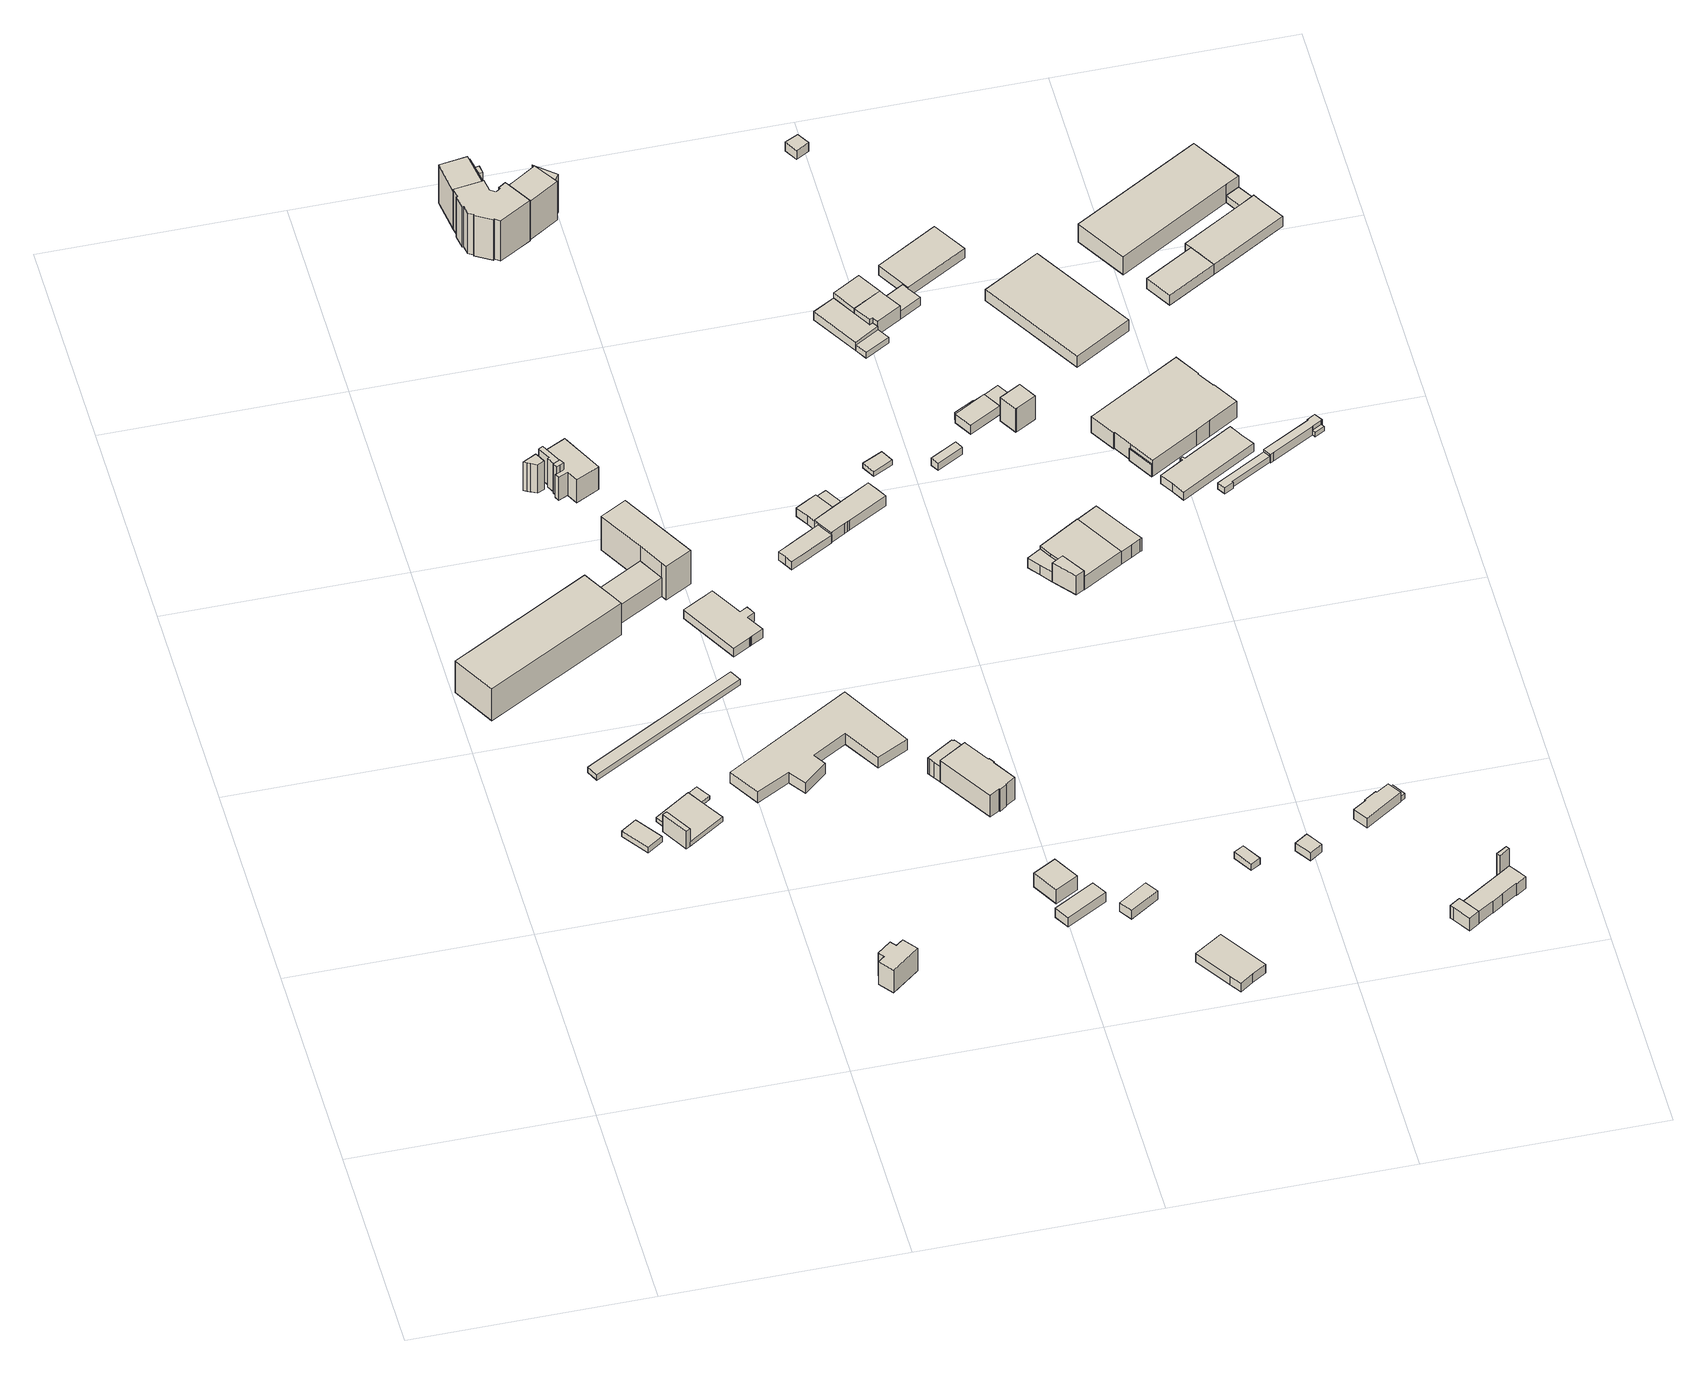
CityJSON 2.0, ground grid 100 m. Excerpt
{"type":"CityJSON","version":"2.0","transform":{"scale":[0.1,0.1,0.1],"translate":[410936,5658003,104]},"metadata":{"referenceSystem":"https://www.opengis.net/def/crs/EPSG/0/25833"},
"CityObjects":{
"building1":{"type":"Building","attributes":{"Gemeindeschluessel":14612000,"Dachneigung":77.78,"Dachorientierung":144.89,"MittlereTraufHoehe":113.1,"QualitaetDacherkennung":89,"ObjektHoehe":3.48,"BodenHoehe":110.48,"Geometrietyp2DReferenz":"3000","AbsoluteHoehe":113.96,"Dachflaeche":110.3,"measuredHeight":3.48,"function":"31001_9998","roofType":"3200","storeysAboveGround":1},"geometry":[{"type":"Solid","lod":"1","boundaries":[[[[0,1,2,3]],[[4,5,6,7]],[[3,5,4,0]],[[2,6,5,3]],[[1,7,6,2]],[[0,4,7,1]]]]}]},
"building2":{"type":"Building","attributes":{"Gemeindeschluessel":14612000,"Geometrietyp2DReferenz":"3000","function":"31001_9998","roofType":"9999"},"children":["building2-1","building2-2","building2-3"]},
"building2-1":{"type":"BuildingPart","attributes":{"Dachtyp_tdc":"tdcGableRoof","Dachneigung":10.57,"QualitaetDacherkennung":7,"Geometrietyp2DReferenz":"3000","measuredHeight":4.1,"roofType":"3100"},"parents":["building2"],"geometry":[{"type":"Solid","lod":"1","boundaries":[[[[8,9,10,11,12,13]],[[14,15,16,17,18,19]],[[13,15,14,8]],[[12,16,15,13]],[[11,17,16,12]],[[10,18,17,11]],[[9,19,18,10]],[[8,14,19,9]]]]}]},
"building2-2":{"type":"BuildingPart","attributes":{"Dachtyp_tdc":"tdcGableRoof","Dachneigung":54.98,"QualitaetDacherkennung":9,"Geometrietyp2DReferenz":"3000","measuredHeight":14.23,"roofType":"3100"},"parents":["building2"],"geometry":[{"type":"Solid","lod":"1","boundaries":[[[[20,21,22,23]],[[14,24,25,15]],[[23,24,14,20]],[[22,25,24,23]],[[21,15,25,22]],[[20,14,15,21]]]]}]},
"building2-3":{"type":"BuildingPart","attributes":{"Dachtyp_tdc":"tdcPolyFlatRoof","Dachneigung":0,"QualitaetDacherkennung":76,"Geometrietyp2DReferenz":"3000","measuredHeight":2.06,"roofType":"1000"},"parents":["building2"],"geometry":[{"type":"Solid","lod":"1","boundaries":[[[[26,27,28,29]],[[17,30,31,18]],[[29,30,17,26]],[[28,31,30,29]],[[27,18,31,28]],[[26,17,18,27]]]]}]},
"building3":{"type":"Building","attributes":{"Gemeindeschluessel":14612000,"Geometrietyp2DReferenz":"3000","function":"31001_9998","roofType":"9999"},"children":["building3-1","building3-2","building3-3"]},
"building3-1":{"type":"BuildingPart","attributes":{"Dachtyp_tdc":"tdcPolyFlatRoof","Dachneigung":0,"QualitaetDacherkennung":54,"Geometrietyp2DReferenz":"3000","measuredHeight":10.23,"roofType":"1000"},"parents":["building3"],"geometry":[{"type":"Solid","lod":"1","boundaries":[[[[32,33,34,35]],[[36,37,38,39]],[[35,37,36,32]],[[34,38,37,35]],[[33,39,38,34]],[[32,36,39,33]]]]}]},
"building3-2":{"type":"BuildingPart","attributes":{"Dachtyp_tdc":"tdcPolyFlatRoof","Dachneigung":0,"QualitaetDacherkennung":35,"Geometrietyp2DReferenz":"3000","measuredHeight":17.31,"roofType":"1000"},"parents":["building3"],"geometry":[{"type":"Solid","lod":"1","boundaries":[[[[40,41,42,43,44,45]],[[46,47,38,37,48,49]],[[45,47,46,40]],[[44,38,47,45]],[[43,37,38,44]],[[42,48,37,43]],[[41,49,48,42]],[[40,46,49,41]]]]}]},
"building3-3":{"type":"BuildingPart","attributes":{"Dachtyp_tdc":"tdcHipRoof","Dachneigung":37.06,"QualitaetDacherkennung":82,"Geometrietyp2DReferenz":"3000","measuredHeight":20.91,"roofType":"3200"},"parents":["building3"],"geometry":[{"type":"Solid","lod":"1","boundaries":[[[[50,51,52,53,54,55]],[[56,57,58,59,36,39]],[[55,56,39,50]],[[54,57,56,55]],[[53,58,57,54]],[[52,59,58,53]],[[51,36,59,52]],[[50,39,36,51]]]]}]},
"building4":{"type":"Building","attributes":{"Dachtyp_tdc":"tdcPolyFlatRoof","Gemeindeschluessel":14612000,"Dachneigung":0,"QualitaetDacherkennung":41,"Geometrietyp2DReferenz":"3000","measuredHeight":3,"function":"31001_9998","roofType":"1000"},"geometry":[{"type":"Solid","lod":"1","boundaries":[[[[60,61,62,63]],[[64,65,66,67]],[[63,65,64,60]],[[62,66,65,63]],[[61,67,66,62]],[[60,64,67,61]]]]}]},
"building5":{"type":"Building","attributes":{"Dachtyp_tdc":"tdcFreeFormRoof","Gemeindeschluessel":14612000,"Dachneigung":53.3,"QualitaetDacherkennung":15,"Geometrietyp2DReferenz":"3000","measuredHeight":14.68,"function":"31001_9998","roofType":"5000"},"geometry":[{"type":"Solid","lod":"1","boundaries":[[[[68,69,70,71,72,73,74,75]],[[76,77,78,79,80,81,82,83]],[[75,77,76,68]],[[74,78,77,75]],[[73,79,78,74]],[[72,80,79,73]],[[71,81,80,72]],[[70,82,81,71]],[[69,83,82,70]],[[68,76,83,69]]]]}]},
"building6":{"type":"Building","attributes":{"Gemeindeschluessel":14612000,"Dachneigung":42.24,"Dachorientierung":-117.17,"MittlereTraufHoehe":124.99,"QualitaetDacherkennung":20,"ObjektHoehe":16.75,"BodenHoehe":109.93,"Geometrietyp2DReferenz":"3000","AbsoluteHoehe":126.68,"Dachflaeche":35.49,"measuredHeight":16.75,"function":"31001_9998","roofType":"3100","storeysAboveGround":6},"geometry":[{"type":"Solid","lod":"1","boundaries":[[[[84,85,86,87,88,89,90]],[[91,92,93,94,95,96,97]],[[90,92,91,84]],[[89,93,92,90]],[[88,94,93,89]],[[87,95,94,88]],[[86,96,95,87]],[[85,97,96,86]],[[84,91,97,85]]]]}]},
"building7":{"type":"Building","attributes":{"Gemeindeschluessel":14612000,"Dachneigung":30.23,"Dachorientierung":-26.85,"MittlereTraufHoehe":125.05,"QualitaetDacherkennung":40,"ObjektHoehe":17.35,"BodenHoehe":109.67,"Geometrietyp2DReferenz":"3000","AbsoluteHoehe":127.02,"Dachflaeche":15.13,"measuredHeight":17.35,"function":"31001_9998","roofType":"3100","storeysAboveGround":6},"geometry":[{"type":"Solid","lod":"1","boundaries":[[[[98,99,100,101,102,103,104]],[[105,106,107,108,109,110,111]],[[104,106,105,98]],[[103,107,106,104]],[[102,108,107,103]],[[101,109,108,102]],[[100,110,109,101]],[[99,111,110,100]],[[98,105,111,99]]]]}]},
"building8":{"type":"Building","attributes":{"Gemeindeschluessel":14612000,"Dachneigung":61.58,"Dachorientierung":-26.89,"MittlereTraufHoehe":121.04,"QualitaetDacherkennung":91,"ObjektHoehe":15.05,"BodenHoehe":109.64,"Geometrietyp2DReferenz":"3000","AbsoluteHoehe":124.69,"Dachflaeche":259.8,"measuredHeight":15.05,"function":"31001_9998","roofType":"3200","storeysAboveGround":5},"children":["building8-1"],"geometry":[{"type":"Solid","lod":"1","boundaries":[[[[112,113,114,115,116,117,118,119,120,121]],[[122,123,124,125,126,127,128,129,130,131]],[[121,123,122,112]],[[120,124,123,121]],[[119,125,124,120]],[[118,126,125,119]],[[117,127,126,118]],[[116,128,127,117]],[[115,129,128,116]],[[114,130,129,115]],[[113,131,130,114]],[[112,122,131,113]]]]}]},
"building8-1":{"type":"BuildingPart","attributes":{"Dachneigung":90,"Dachorientierung":0,"MittlereTraufHoehe":125.25,"QualitaetDacherkennung":30,"BodenHoehe":109.64,"ObjektTeilHoehe":15.61,"Geometrietyp2DReferenz":"3000","AbsoluteHoehe":125.25,"Dachflaeche":23.91,"measuredHeight":15.61,"roofType":"1000","storeysAboveGround":5},"parents":["building8"],"geometry":[{"type":"Solid","lod":"1","boundaries":[[[[132,133,134,135,136,137]],[[138,128,127,139,140,141]],[[137,128,138,132]],[[136,127,128,137]],[[135,139,127,136]],[[134,140,139,135]],[[133,141,140,134]],[[132,138,141,133]]]]}]},
"building9":{"type":"Building","attributes":{"name":"ARCOTEL","Dachtyp_tdc":"tdcPolyFlatRoof","Gemeindeschluessel":14612000,"Dachneigung":0,"QualitaetDacherkennung":61,"Geometrietyp2DReferenz":"3000","measuredHeight":5.73,"function":"31001_2071","roofType":"1000"},"geometry":[{"type":"Solid","lod":"1","boundaries":[[[[142,143,144,145,146,147,148,149,150,151]],[[152,153,154,155,156,157,158,159,160,161]],[[151,153,152,142]],[[150,154,153,151]],[[149,155,154,150]],[[148,156,155,149]],[[147,157,156,148]],[[146,158,157,147]],[[145,159,158,146]],[[144,160,159,145]],[[143,161,160,144]],[[142,152,161,143]]]]}]},
"building10":{"type":"Building","attributes":{"Dachtyp_tdc":"tdcFreeFormRoof","Gemeindeschluessel":14612000,"Dachneigung":14.09,"QualitaetDacherkennung":92,"Geometrietyp2DReferenz":"3000","measuredHeight":5.95,"function":"31001_9998","roofType":"5000"},"geometry":[{"type":"Solid","lod":"1","boundaries":[[[[162,163,164,165,166,167,168,169,170,171,172,173,174,175]],[[176,177,178,179,180,181,182,183,184,185,186,187,188,189]],[[175,177,176,162]],[[174,178,177,175]],[[173,179,178,174]],[[172,180,179,173]],[[171,181,180,172]],[[170,182,181,171]],[[169,183,182,170]],[[168,184,183,169]],[[167,185,184,168]],[[166,186,185,167]],[[165,187,186,166]],[[164,188,187,165]],[[163,189,188,164]],[[162,176,189,163]]]]}]},
"building11":{"type":"Building","attributes":{"Gemeindeschluessel":14612000,"Geometrietyp2DReferenz":"3000","function":"31001_9998","roofType":"9999"},"children":["building11-1","building11-2","building11-3"]},
"building11-1":{"type":"BuildingPart","attributes":{"Dachtyp_tdc":"tdcPolyFlatRoof","Dachneigung":40.38,"QualitaetDacherkennung":54,"Geometrietyp2DReferenz":"3000","measuredHeight":19.71,"roofType":"2100"},"parents":["building11"],"geometry":[{"type":"Solid","lod":"1","boundaries":[[[[190,191,192,193,194,195,196]],[[197,198,199,200,201,202,203]],[[196,198,197,190]],[[195,199,198,196]],[[194,200,199,195]],[[193,201,200,194]],[[192,202,201,193]],[[191,203,202,192]],[[190,197,203,191]]]]}]},
"building11-2":{"type":"BuildingPart","attributes":{"Dachtyp_tdc":"tdcGableRoof","Dachneigung":29.57,"QualitaetDacherkennung":77,"Geometrietyp2DReferenz":"3000","measuredHeight":22.64,"roofType":"3100"},"parents":["building11"],"geometry":[{"type":"Solid","lod":"1","boundaries":[[[[204,205,206,207]],[[208,209,197,210]],[[207,209,208,204]],[[206,197,209,207]],[[205,210,197,206]],[[204,208,210,205]]]]}]},
"building11-3":{"type":"BuildingPart","attributes":{"Dachtyp_tdc":"tdcPolyFlatRoof","Dachneigung":23.52,"QualitaetDacherkennung":48,"Geometrietyp2DReferenz":"3000","measuredHeight":20.11,"roofType":"2100"},"parents":["building11"],"geometry":[{"type":"Solid","lod":"1","boundaries":[[[[211,212,213,214,215]],[[216,201,200,199,217]],[[215,201,216,211]],[[214,200,201,215]],[[213,199,200,214]],[[212,217,199,213]],[[211,216,217,212]]]]}]},
"building12":{"type":"Building","attributes":{"Dachtyp_tdc":"tdcFreeFormRoof","Gemeindeschluessel":14612000,"Dachneigung":41.76,"QualitaetDacherkennung":38,"Geometrietyp2DReferenz":"3000","measuredHeight":25.11,"function":"31001_9998","roofType":"5000"},"geometry":[{"type":"Solid","lod":"1","boundaries":[[[[218,219,220,221,222,223,224,225,226,227,228,229,230,231,232,233,234,235,236,237]],[[238,239,240,241,242,243,208,210,244,245,246,247,248,249,250,251,252,253,254,255]],[[237,239,238,218]],[[236,240,239,237]],[[235,241,240,236]],[[234,242,241,235]],[[233,243,242,234]],[[232,208,243,233]],[[231,210,208,232]],[[230,244,210,231]],[[229,245,244,230]],[[228,246,245,229]],[[227,247,246,228]],[[226,248,247,227]],[[225,249,248,226]],[[224,250,249,225]],[[223,251,250,224]],[[222,252,251,223]],[[221,253,252,222]],[[220,254,253,221]],[[219,255,254,220]],[[218,238,255,219]]]]}]},
"building13":{"type":"Building","attributes":{"Dachtyp_tdc":"tdcPolyFlatRoof","Gemeindeschluessel":14612000,"Dachneigung":0,"QualitaetDacherkennung":25,"Geometrietyp2DReferenz":"3000","measuredHeight":8.45,"function":"31001_9998","roofType":"1000"},"geometry":[{"type":"Solid","lod":"1","boundaries":[[[[256,257,258,259,260,261,262,263,264,265]],[[266,267,268,269,270,271,272,273,274,275]],[[265,267,266,256]],[[264,268,267,265]],[[263,269,268,264]],[[262,270,269,263]],[[261,271,270,262]],[[260,272,271,261]],[[259,273,272,260]],[[258,274,273,259]],[[257,275,274,258]],[[256,266,275,257]]]]}]},
"building14":{"type":"Building","attributes":{"Gemeindeschluessel":14612000,"Dachneigung":52.67,"Dachorientierung":150.38,"MittlereTraufHoehe":115.5,"QualitaetDacherkennung":87,"ObjektHoehe":9.53,"BodenHoehe":110.18,"Geometrietyp2DReferenz":"3000","AbsoluteHoehe":119.71,"Dachflaeche":174.33,"measuredHeight":9.53,"function":"31001_2000","roofType":"3100","storeysAboveGround":3},"geometry":[{"type":"Solid","lod":"1","boundaries":[[[[276,277,278,279]],[[280,281,282,283]],[[279,281,280,276]],[[278,282,281,279]],[[277,283,282,278]],[[276,280,283,277]]]]}]},
"building15":{"type":"Building","attributes":{"Dachtyp_tdc":"tdcHipRoof","Gemeindeschluessel":14612000,"Dachneigung":33.35,"QualitaetDacherkennung":66,"Geometrietyp2DReferenz":"3000","measuredHeight":14.29,"function":"31001_9998","roofType":"3200"},"geometry":[{"type":"Solid","lod":"1","boundaries":[[[[284,285,286,287,288,289,290,291,292,293,294,295,296]],[[297,298,299,300,301,302,303,304,305,273,272,271,306]],[[296,298,297,284]],[[295,299,298,296]],[[294,300,299,295]],[[293,301,300,294]],[[292,302,301,293]],[[291,303,302,292]],[[290,304,303,291]],[[289,305,304,290]],[[288,273,305,289]],[[287,272,273,288]],[[286,271,272,287]],[[285,306,271,286]],[[284,297,306,285]]]]}]},
"building16":{"type":"Building","attributes":{"Gemeindeschluessel":14612000,"Dachneigung":90,"Dachorientierung":0,"MittlereTraufHoehe":114.99,"QualitaetDacherkennung":93,"ObjektHoehe":5.09,"BodenHoehe":109.89,"Geometrietyp2DReferenz":"3000","AbsoluteHoehe":114.99,"Dachflaeche":142.41,"measuredHeight":5.09,"function":"31001_2000","roofType":"1000","storeysAboveGround":2},"geometry":[{"type":"Solid","lod":"1","boundaries":[[[[307,308,309,310]],[[311,312,313,314]],[[310,312,311,307]],[[309,313,312,310]],[[308,314,313,309]],[[307,311,314,308]]]]}]},
"building17":{"type":"Building","attributes":{"Dachtyp_tdc":"tdcGableRoof","Gemeindeschluessel":14612000,"Dachneigung":20.32,"QualitaetDacherkennung":83,"Geometrietyp2DReferenz":"3000","measuredHeight":5.17,"function":"31001_2000","roofType":"3100"},"geometry":[{"type":"Solid","lod":"1","boundaries":[[[[315,316,317,318,319,320,321]],[[322,323,324,325,326,327,328]],[[321,323,322,315]],[[320,324,323,321]],[[319,325,324,320]],[[318,326,325,319]],[[317,327,326,318]],[[316,328,327,317]],[[315,322,328,316]]]]}]},
"building18":{"type":"Building","attributes":{"Gemeindeschluessel":14612000,"Geometrietyp2DReferenz":"3000","function":"31001_9998","roofType":"9999"},"children":["building18-1","building18-2","building18-3"]},
"building18-1":{"type":"BuildingPart","attributes":{"Dachtyp_tdc":"tdcGableRoof","Dachneigung":42.99,"QualitaetDacherkennung":61,"Geometrietyp2DReferenz":"3000","measuredHeight":23.8,"roofType":"3100"},"parents":["building18"],"geometry":[{"type":"Solid","lod":"1","boundaries":[[[[329,330,331,332,333,334,335,336]],[[337,338,339,340,341,342,343,344]],[[336,338,337,329]],[[335,339,338,336]],[[334,340,339,335]],[[333,341,340,334]],[[332,342,341,333]],[[331,343,342,332]],[[330,344,343,331]],[[329,337,344,330]]]]}]},
"building18-2":{"type":"BuildingPart","attributes":{"Dachtyp_tdc":"tdcFreeFormRoof","Dachneigung":42.61,"QualitaetDacherkennung":47,"Geometrietyp2DReferenz":"3000","measuredHeight":23.79,"roofType":"5000"},"parents":["building18"],"geometry":[{"type":"Solid","lod":"1","boundaries":[[[[345,346,347]],[[348,349,339]],[[347,349,348,345]],[[346,339,349,347]],[[345,348,339,346]]]]}]},
"building18-3":{"type":"BuildingPart","attributes":{"Dachtyp_tdc":"tdcFreeFormRoof","Dachneigung":73.7,"QualitaetDacherkennung":25,"Geometrietyp2DReferenz":"3000","measuredHeight":19.87,"roofType":"5000"},"parents":["building18"],"geometry":[{"type":"Solid","lod":"1","boundaries":[[[[350,351,352,353,354,355,356,357,358]],[[359,360,361,362,363,348,364,337,344]],[[358,360,359,350]],[[357,361,360,358]],[[356,362,361,357]],[[355,363,362,356]],[[354,348,363,355]],[[353,364,348,354]],[[352,337,364,353]],[[351,344,337,352]],[[350,359,344,351]]]]}]},
"building19":{"type":"Building","attributes":{"Gemeindeschluessel":14612000,"Dachneigung":90,"Dachorientierung":0,"MittlereTraufHoehe":115,"QualitaetDacherkennung":94,"ObjektHoehe":4.7,"BodenHoehe":110.3,"Geometrietyp2DReferenz":"3000","AbsoluteHoehe":115,"Dachflaeche":92.22,"measuredHeight":4.7,"function":"31001_2000","roofType":"1000","storeysAboveGround":2},"geometry":[{"type":"Solid","lod":"1","boundaries":[[[[365,366,367,368]],[[369,370,371,372]],[[368,370,369,365]],[[367,371,370,368]],[[366,372,371,367]],[[365,369,372,366]]]]}]},
"building20":{"type":"Building","attributes":{"Dachtyp_tdc":"tdcPolyFlatRoof","Gemeindeschluessel":14612000,"Dachneigung":5.18,"QualitaetDacherkennung":73,"Geometrietyp2DReferenz":"3000","measuredHeight":3.32,"function":"31001_2000","roofType":"2100"},"geometry":[{"type":"Solid","lod":"1","boundaries":[[[[373,374,375,376]],[[377,378,379,380]],[[376,378,377,373]],[[375,379,378,376]],[[374,380,379,375]],[[373,377,380,374]]]]}]},
"building21":{"type":"Building","attributes":{"Gemeindeschluessel":14612000,"Geometrietyp2DReferenz":"3000","function":"31001_2000","roofType":"9999"},"children":["building21-1","building21-2"]},
"building21-1":{"type":"BuildingPart","attributes":{"Dachtyp_tdc":"tdcHipAndGableRoof","Dachneigung":19.77,"QualitaetDacherkennung":62,"Geometrietyp2DReferenz":"3000","measuredHeight":6.32,"roofType":"5000"},"parents":["building21"],"geometry":[{"type":"Solid","lod":"1","boundaries":[[[[381,382,383,384,385,386,387,388,389,390,391,392]],[[393,394,395,396,397,398,399,400,401,402,403,404]],[[392,394,393,381]],[[391,395,394,392]],[[390,396,395,391]],[[389,397,396,390]],[[388,398,397,389]],[[387,399,398,388]],[[386,400,399,387]],[[385,401,400,386]],[[384,402,401,385]],[[383,403,402,384]],[[382,404,403,383]],[[381,393,404,382]]]]}]},
"building21-2":{"type":"BuildingPart","attributes":{"Dachtyp_tdc":"tdcGableRoof","Dachneigung":16.36,"QualitaetDacherkennung":86,"Geometrietyp2DReferenz":"3000","measuredHeight":5.39,"roofType":"3100"},"parents":["building21"],"geometry":[{"type":"Solid","lod":"1","boundaries":[[[[405,406,407,408,409,410,411,412,406]],[[401,402,413,414,415,416,403,417,402]],[[402,406,412,413]],[[411,414,413,412]],[[410,415,414,411]],[[409,416,415,410]],[[408,403,416,409]],[[407,417,403,408]],[[406,402,417,407]]]]}]},
"building22":{"type":"Building","attributes":{"Gemeindeschluessel":14612000,"Dachneigung":90,"Dachorientierung":0,"MittlereTraufHoehe":114.91,"QualitaetDacherkennung":83,"ObjektHoehe":4.74,"BodenHoehe":110.17,"Geometrietyp2DReferenz":"3000","AbsoluteHoehe":114.91,"Dachflaeche":328.56,"measuredHeight":4.74,"function":"31001_2000","roofType":"1000","storeysAboveGround":2},"geometry":[{"type":"Solid","lod":"1","boundaries":[[[[418,419,420,421,422,423]],[[424,425,426,427,428,429]],[[423,425,424,418]],[[422,426,425,423]],[[421,427,426,422]],[[420,428,427,421]],[[419,429,428,420]],[[418,424,429,419]]]]}]},
"building23":{"type":"Building","attributes":{"Dachtyp_tdc":"tdcPolyFlatRoof","Gemeindeschluessel":14612000,"Dachneigung":6.27,"QualitaetDacherkennung":58,"Geometrietyp2DReferenz":"3000","measuredHeight":2.8,"function":"31001_2000","roofType":"2100"},"geometry":[{"type":"Solid","lod":"1","boundaries":[[[[430,431,432,433]],[[434,435,436,437]],[[433,435,434,430]],[[432,436,435,433]],[[431,437,436,432]],[[430,434,437,431]]]]}]},
"building24":{"type":"Building","attributes":{"Gemeindeschluessel":14612000,"Dachneigung":90,"Dachorientierung":0,"MittlereTraufHoehe":115.23,"QualitaetDacherkennung":96,"ObjektHoehe":3.38,"BodenHoehe":111.85,"Geometrietyp2DReferenz":"3000","AbsoluteHoehe":115.23,"Dachflaeche":44.72,"measuredHeight":3.38,"function":"31001_9998","roofType":"1000","storeysAboveGround":1},"geometry":[{"type":"Solid","lod":"1","boundaries":[[[[438,439,440,441]],[[442,443,444,445]],[[441,443,442,438]],[[440,444,443,441]],[[439,445,444,440]],[[438,442,445,439]]]]}]},
"building25":{"type":"Building","attributes":{"Dachtyp_tdc":"tdcPolyFlatRoof","Gemeindeschluessel":14612000,"Dachneigung":3.46,"QualitaetDacherkennung":80,"Geometrietyp2DReferenz":"3000","measuredHeight":3.97,"function":"31001_2000","roofType":"2100"},"geometry":[{"type":"Solid","lod":"1","boundaries":[[[[446,447,448,449,450]],[[451,452,453,454,455]],[[450,452,451,446]],[[449,453,452,450]],[[448,454,453,449]],[[447,455,454,448]],[[446,451,455,447]]]]}]},
"building26":{"type":"Building","attributes":{"Dachtyp_tdc":"tdcPolyFlatRoof","Gemeindeschluessel":14612000,"Dachneigung":0,"QualitaetDacherkennung":53,"Geometrietyp2DReferenz":"3000","measuredHeight":5.41,"function":"31001_2000","roofType":"1000"},"geometry":[{"type":"Solid","lod":"1","boundaries":[[[[456,457,458,459,460,461]],[[462,463,464,465,466,467]],[[461,463,462,456]],[[460,464,463,461]],[[459,465,464,460]],[[458,466,465,459]],[[457,467,466,458]],[[456,462,467,457]]]]}]},
"building27":{"type":"Building","attributes":{"Dachtyp_tdc":"tdcPolyFlatRoof","Gemeindeschluessel":14612000,"Dachneigung":0,"QualitaetDacherkennung":88,"Geometrietyp2DReferenz":"3000","measuredHeight":4.62,"function":"31001_2000","roofType":"1000"},"geometry":[{"type":"Solid","lod":"1","boundaries":[[[[468,469,470,471,472,473,474]],[[475,476,477,478,479,480,481]],[[474,476,475,468]],[[473,477,476,474]],[[472,478,477,473]],[[471,479,478,472]],[[470,480,479,471]],[[469,481,480,470]],[[468,475,481,469]]]]}]},
"building28":{"type":"Building","attributes":{"Dachtyp_tdc":"tdcPolyFlatRoof","Gemeindeschluessel":14612000,"Dachneigung":2.89,"QualitaetDacherkennung":79,"Geometrietyp2DReferenz":"3000","measuredHeight":3.21,"function":"31001_2000","roofType":"2100"},"geometry":[{"type":"Solid","lod":"1","boundaries":[[[[482,483,484,485]],[[478,486,487,479]],[[485,486,478,482]],[[484,487,486,485]],[[483,479,487,484]],[[482,478,479,483]]]]}]},
"building29":{"type":"Building","attributes":{"Dachtyp_tdc":"tdcHipAndGableRoof","Gemeindeschluessel":14612000,"Dachneigung":46.57,"QualitaetDacherkennung":2,"Geometrietyp2DReferenz":"3000","measuredHeight":11.96,"function":"31001_2000","roofType":"5000"},"geometry":[{"type":"Solid","lod":"1","boundaries":[[[[488,489,490,491]],[[492,493,494,495]],[[491,493,492,488]],[[490,494,493,491]],[[489,495,494,490]],[[488,492,495,489]]]]}]},
"building30":{"type":"Building","attributes":{"Dachtyp_tdc":"tdcPolyFlatRoof","Gemeindeschluessel":14612000,"Dachneigung":4.29,"QualitaetDacherkennung":81,"Geometrietyp2DReferenz":"3000","measuredHeight":7.77,"function":"31001_2000","roofType":"2100"},"geometry":[{"type":"Solid","lod":"1","boundaries":[[[[496,497,498,499]],[[500,501,502,503]],[[499,501,500,496]],[[498,502,501,499]],[[497,503,502,498]],[[496,500,503,497]]]]}]},
"building31":{"type":"Building","attributes":{"Gemeindeschluessel":14612000,"Dachneigung":84.62,"Dachorientierung":-123.53,"MittlereTraufHoehe":117.27,"QualitaetDacherkennung":99,"ObjektHoehe":4.33,"BodenHoehe":113.31,"Geometrietyp2DReferenz":"3000","AbsoluteHoehe":117.64,"Dachflaeche":51.64,"measuredHeight":4.33,"function":"31001_9998","roofType":"5000","storeysAboveGround":1},"geometry":[{"type":"Solid","lod":"1","boundaries":[[[[504,505,506,507]],[[508,509,510,511]],[[507,509,508,504]],[[506,510,509,507]],[[505,511,510,506]],[[504,508,511,505]]]]}]},
"building32":{"type":"Building","attributes":{"Dachtyp_tdc":"tdcPolyFlatRoof","Gemeindeschluessel":14612000,"Dachneigung":4.46,"QualitaetDacherkennung":72,"Geometrietyp2DReferenz":"3000","measuredHeight":7.79,"function":"31001_2000","roofType":"2100"},"geometry":[{"type":"Solid","lod":"1","boundaries":[[[[512,513,514,515,497,496,516]],[[517,518,500,503,519,520,521]],[[516,518,517,512]],[[496,500,518,516]],[[497,503,500,496]],[[515,519,503,497]],[[514,520,519,515]],[[513,521,520,514]],[[512,517,521,513]]]]}]},
"building33":{"type":"Building","attributes":{"Dachtyp_tdc":"tdcPolyFlatRoof","Gemeindeschluessel":14612000,"Dachneigung":0,"QualitaetDacherkennung":17,"Geometrietyp2DReferenz":"3000","measuredHeight":7.01,"function":"31001_2000","roofType":"1000"},"geometry":[{"type":"Solid","lod":"1","boundaries":[[[[522,523,524,525,526,527]],[[528,529,530,531,532,533]],[[527,529,528,522]],[[526,530,529,527]],[[525,531,530,526]],[[524,532,531,525]],[[523,533,532,524]],[[522,528,533,523]]]]}]},
"building34":{"type":"Building","attributes":{"Gemeindeschluessel":14612000,"Geometrietyp2DReferenz":"3000","function":"31001_2000","roofType":"9999"},"children":["building34-1","building34-2"]},
"building34-1":{"type":"BuildingPart","attributes":{"Dachtyp_tdc":"tdcGableRoof","Dachneigung":20.36,"QualitaetDacherkennung":85,"Geometrietyp2DReferenz":"3000","measuredHeight":5.67,"roofType":"3100"},"parents":["building34"],"geometry":[{"type":"Solid","lod":"1","boundaries":[[[[534,535,536,537,538,539]],[[540,541,542,543,544,545]],[[539,541,540,534]],[[538,542,541,539]],[[537,543,542,538]],[[536,544,543,537]],[[535,545,544,536]],[[534,540,545,535]]]]}]},
"building34-2":{"type":"BuildingPart","attributes":{"Dachtyp_tdc":"tdcPolyFlatRoof","Dachneigung":26.84,"QualitaetDacherkennung":37,"Geometrietyp2DReferenz":"3000","measuredHeight":4.17,"roofType":"2100"},"parents":["building34"],"geometry":[{"type":"Solid","lod":"1","boundaries":[[[[546,547,548,549]],[[550,543,542,551]],[[549,543,550,546]],[[548,542,543,549]],[[547,551,542,548]],[[546,550,551,547]]]]}]},
"building35":{"type":"Building","attributes":{"Dachtyp_tdc":"tdcPolyFlatRoof","Gemeindeschluessel":14612000,"Dachneigung":0,"QualitaetDacherkennung":83,"Geometrietyp2DReferenz":"3000","measuredHeight":4.53,"function":"31001_2000","roofType":"1000"},"geometry":[{"type":"Solid","lod":"1","boundaries":[[[[552,553,554,555,556]],[[557,558,559,560,561]],[[556,558,557,552]],[[555,559,558,556]],[[554,560,559,555]],[[553,561,560,554]],[[552,557,561,553]]]]}]},
"building36":{"type":"Building","attributes":{"Dachtyp_tdc":"tdcFreeFormRoof","Gemeindeschluessel":14612000,"Dachneigung":23.44,"QualitaetDacherkennung":74,"Geometrietyp2DReferenz":"3000","measuredHeight":8.08,"function":"31001_2000","roofType":"5000"},"geometry":[{"type":"Solid","lod":"1","boundaries":[[[[562,563,564,565,566,567,568,569]],[[570,571,572,573,574,532,531,575]],[[569,571,570,562]],[[568,572,571,569]],[[567,573,572,568]],[[566,574,573,567]],[[565,532,574,566]],[[564,531,532,565]],[[563,575,531,564]],[[562,570,575,563]]]]}]},
"building37":{"type":"Building","attributes":{"Dachtyp_tdc":"tdcPolyFlatRoof","Gemeindeschluessel":14612000,"Dachneigung":3.56,"QualitaetDacherkennung":61,"Geometrietyp2DReferenz":"3000","measuredHeight":4.05,"function":"31001_2000","roofType":"2100"},"geometry":[{"type":"Solid","lod":"1","boundaries":[[[[576,577,578,579,580,581]],[[545,544,582,583,584,585]],[[581,544,545,576]],[[580,582,544,581]],[[579,583,582,580]],[[578,584,583,579]],[[577,585,584,578]],[[576,545,585,577]]]]}]},
"building38":{"type":"Building","attributes":{"Dachtyp_tdc":"tdcPolyFlatRoof","Gemeindeschluessel":14612000,"Dachneigung":4.89,"QualitaetDacherkennung":79,"Geometrietyp2DReferenz":"3000","measuredHeight":5.01,"function":"31001_2000","roofType":"2100"},"geometry":[{"type":"Solid","lod":"1","boundaries":[[[[586,587,588,589]],[[590,591,592,593]],[[589,591,590,586]],[[588,592,591,589]],[[587,593,592,588]],[[586,590,593,587]]]]}]},
"building39":{"type":"Building","attributes":{"Dachtyp_tdc":"tdcCutTentRoof","Gemeindeschluessel":14612000,"Dachneigung":56.07,"QualitaetDacherkennung":46,"Geometrietyp2DReferenz":"3000","measuredHeight":14.74,"function":"31001_9998","roofType":"9999"},"geometry":[{"type":"Solid","lod":"1","boundaries":[[[[594,595,596,597,598,599,600]],[[601,602,603,604,605,606,607]],[[600,602,601,594]],[[599,603,602,600]],[[598,604,603,599]],[[597,605,604,598]],[[596,606,605,597]],[[595,607,606,596]],[[594,601,607,595]]]]}]},
"building40":{"type":"Building","attributes":{"Dachtyp_tdc":"tdcGableRoof","Gemeindeschluessel":14612000,"Dachneigung":13.72,"QualitaetDacherkennung":87,"Geometrietyp2DReferenz":"3000","measuredHeight":6.26,"function":"31001_2000","roofType":"3100"},"geometry":[{"type":"Solid","lod":"1","boundaries":[[[[608,609,610,611]],[[612,559,613,614]],[[611,559,612,608]],[[610,613,559,611]],[[609,614,613,610]],[[608,612,614,609]]]]}]},
"building41":{"type":"Building","attributes":{"Dachtyp_tdc":"tdcHipRoof","Gemeindeschluessel":14612000,"Dachneigung":20.93,"QualitaetDacherkennung":76,"Geometrietyp2DReferenz":"3000","measuredHeight":6.03,"function":"31001_9998","roofType":"3200"},"geometry":[{"type":"Solid","lod":"1","boundaries":[[[[615,616,617,618,619,620,621,622]],[[623,624,625,626,627,628,629,630]],[[622,624,623,615]],[[621,625,624,622]],[[620,626,625,621]],[[619,627,626,620]],[[618,628,627,619]],[[617,629,628,618]],[[616,630,629,617]],[[615,623,630,616]]]]}]},
"building42":{"type":"Building","attributes":{"Dachtyp_tdc":"tdcPolyFlatRoof","Gemeindeschluessel":14612000,"Dachneigung":4.43,"QualitaetDacherkennung":46,"Geometrietyp2DReferenz":"3000","measuredHeight":2.62,"function":"31001_9998","roofType":"2100"},"geometry":[{"type":"Solid","lod":"1","boundaries":[[[[631,632,633,634]],[[635,636,637,638]],[[634,636,635,631]],[[633,637,636,634]],[[632,638,637,633]],[[631,635,638,632]]]]}]},
"building43":{"type":"Building","attributes":{"Gemeindeschluessel":14612000,"Geometrietyp2DReferenz":"3000","function":"31001_9998","roofType":"9999"},"children":["building43-1","building43-2","building43-3"]},
"building43-1":{"type":"BuildingPart","attributes":{"Dachtyp_tdc":"tdcFreeFormRoof","Dachneigung":39.98,"QualitaetDacherkennung":8,"Geometrietyp2DReferenz":"3000","measuredHeight":8.15,"roofType":"5000"},"parents":["building43"],"geometry":[{"type":"Solid","lod":"1","boundaries":[[[[639,640,641,642,643,644,645,646,647,648,649,650,651,652,653]],[[654,655,656,657,658,659,660,661,662,663,664,665,666,667,668]],[[653,655,654,639]],[[652,656,655,653]],[[651,657,656,652]],[[650,658,657,651]],[[649,659,658,650]],[[648,660,659,649]],[[647,661,660,648]],[[646,662,661,647]],[[645,663,662,646]],[[644,664,663,645]],[[643,665,664,644]],[[642,666,665,643]],[[641,667,666,642]],[[640,668,667,641]],[[639,654,668,640]]]]}]},
"building43-2":{"type":"BuildingPart","attributes":{"Dachtyp_tdc":"tdcGableRoof","Dachneigung":38.49,"QualitaetDacherkennung":12,"Geometrietyp2DReferenz":"3000","measuredHeight":17.09,"roofType":"3100"},"parents":["building43"],"geometry":[{"type":"Solid","lod":"1","boundaries":[[[[669,670,671,672]],[[673,674,664,663]],[[672,674,673,669]],[[671,664,674,672]],[[670,663,664,671]],[[669,673,663,670]]]]}]},
"building43-3":{"type":"BuildingPart","attributes":{"Dachtyp_tdc":"tdcFreeFormRoof","Dachneigung":24.83,"QualitaetDacherkennung":41,"Geometrietyp2DReferenz":"3000","measuredHeight":7.49,"roofType":"5000"},"parents":["building43"],"geometry":[{"type":"Solid","lod":"1","boundaries":[[[[675,676,677,678,679,680]],[[681,682,683,684,662,660]],[[680,682,681,675]],[[679,683,682,680]],[[678,684,683,679]],[[677,662,684,678]],[[676,660,662,677]],[[675,681,660,676]]]]}]},
"building44":{"type":"Building","attributes":{"Dachtyp_tdc":"tdcPolyFlatRoof","Gemeindeschluessel":14612000,"Dachneigung":0,"QualitaetDacherkennung":19,"Geometrietyp2DReferenz":"3000","measuredHeight":5.88,"function":"31001_2000","roofType":"1000"},"geometry":[{"type":"Solid","lod":"1","boundaries":[[[[685,686,687,688]],[[689,690,691,692]],[[688,690,689,685]],[[687,691,690,688]],[[686,692,691,687]],[[685,689,692,686]]]]}]},
"building45":{"type":"Building","attributes":{"Gemeindeschluessel":14612000,"Geometrietyp2DReferenz":"3000","function":"31001_9998","roofType":"9999"},"children":["building45-1","building45-2"]},
"building45-1":{"type":"BuildingPart","attributes":{"Dachtyp_tdc":"tdcPolyFlatRoof","Dachneigung":0,"QualitaetDacherkennung":8,"Geometrietyp2DReferenz":"3000","measuredHeight":8.6,"roofType":"1000"},"parents":["building45"],"geometry":[{"type":"Solid","lod":"1","boundaries":[[[[693,694,695,696,697,698,699,700,701,702,703,704,705,706,707,708,709]],[[710,711,712,713,714,715,716,717,718,719,720,721,722,723,724,725,726]],[[709,711,710,693]],[[708,712,711,709]],[[707,713,712,708]],[[706,714,713,707]],[[705,715,714,706]],[[704,716,715,705]],[[703,717,716,704]],[[702,718,717,703]],[[701,719,718,702]],[[700,720,719,701]],[[699,721,720,700]],[[698,722,721,699]],[[697,723,722,698]],[[696,724,723,697]],[[695,725,724,696]],[[694,726,725,695]],[[693,710,726,694]]]]}]},
"building45-2":{"type":"BuildingPart","attributes":{"Dachtyp_tdc":"tdcPolyFlatRoof","Dachneigung":25.09,"QualitaetDacherkennung":1,"Geometrietyp2DReferenz":"3000","measuredHeight":9.48,"roofType":"2100"},"parents":["building45"],"geometry":[{"type":"Solid","lod":"1","boundaries":[[[[727,728,729,730]],[[731,732,710,726]],[[730,732,731,727]],[[729,710,732,730]],[[728,726,710,729]],[[727,731,726,728]]]]}]},
"building46":{"type":"Building","attributes":{"Dachtyp_tdc":"tdcGableRoof","Gemeindeschluessel":14612000,"Dachneigung":10.61,"QualitaetDacherkennung":86,"Geometrietyp2DReferenz":"3000","measuredHeight":4.99,"function":"31001_2000","roofType":"3100"},"geometry":[{"type":"Solid","lod":"1","boundaries":[[[[733,734,735,736,737,738,739,740,741,742]],[[743,744,745,746,747,748,749,750,751,752]],[[742,744,743,733]],[[741,745,744,742]],[[740,746,745,741]],[[739,747,746,740]],[[738,748,747,739]],[[737,749,748,738]],[[736,750,749,737]],[[735,751,750,736]],[[734,752,751,735]],[[733,743,752,734]]]]}]},
"building47":{"type":"Building","attributes":{"Dachtyp_tdc":"tdcPolyFlatRoof","Gemeindeschluessel":14612000,"Dachneigung":12.85,"QualitaetDacherkennung":57,"Geometrietyp2DReferenz":"3000","measuredHeight":3.63,"function":"31001_2000","roofType":"2100"},"geometry":[{"type":"Solid","lod":"1","boundaries":[[[[753,754,755,756,757,758]],[[759,760,761,762,763,764]],[[758,760,759,753]],[[757,761,760,758]],[[756,762,761,757]],[[755,763,762,756]],[[754,764,763,755]],[[753,759,764,754]]]]}]},
"building48":{"type":"Building","attributes":{"Gemeindeschluessel":14612000,"Geometrietyp2DReferenz":"3000","function":"31001_2000","roofType":"9999"},"children":["building48-1","building48-2"]},
"building48-1":{"type":"BuildingPart","attributes":{"Dachtyp_tdc":"tdcFreeFormRoof","Dachneigung":70.45,"QualitaetDacherkennung":18,"Geometrietyp2DReferenz":"3000","measuredHeight":3.6,"roofType":"5000"},"parents":["building48"],"geometry":[{"type":"Solid","lod":"1","boundaries":[[[[765,766,767,768,769]],[[770,771,772,773,774]],[[769,771,770,765]],[[768,772,771,769]],[[767,773,772,768]],[[766,774,773,767]],[[765,770,774,766]]]]}]},
"building48-2":{"type":"BuildingPart","attributes":{"Dachtyp_tdc":"tdcGableRoof","Dachneigung":10.83,"QualitaetDacherkennung":5,"Geometrietyp2DReferenz":"3000","measuredHeight":7.06,"roofType":"3100"},"parents":["building48"],"geometry":[{"type":"Solid","lod":"1","boundaries":[[[[775,776,777,778,779,780,781,782,783,784,785,786]],[[787,788,773,772,771,789,790,763,762,791,792,793]],[[786,788,787,775]],[[785,773,788,786]],[[784,772,773,785]],[[783,771,772,784]],[[782,789,771,783]],[[781,790,789,782]],[[780,763,790,781]],[[779,762,763,780]],[[778,791,762,779]],[[777,792,791,778]],[[776,793,792,777]],[[775,787,793,776]]]]}]},
"building49":{"type":"Building","attributes":{"Gemeindeschluessel":14612000,"Geometrietyp2DReferenz":"3000","function":"31001_2000","roofType":"9999"},"children":["building49-1","building49-2","building49-3","building49-4"]},
"building49-1":{"type":"BuildingPart","attributes":{"Dachtyp_tdc":"tdcPolyFlatRoof","Dachneigung":2.92,"QualitaetDacherkennung":76,"Geometrietyp2DReferenz":"3000","measuredHeight":3.96,"roofType":"2100"},"parents":["building49"],"geometry":[{"type":"Solid","lod":"1","boundaries":[[[[794,795,796,797]],[[798,799,800,801]],[[797,799,798,794]],[[796,800,799,797]],[[795,801,800,796]],[[794,798,801,795]]]]}]},
"building49-2":{"type":"BuildingPart","attributes":{"Dachtyp_tdc":"tdcPolyFlatRoof","Dachneigung":0,"QualitaetDacherkennung":52,"Geometrietyp2DReferenz":"3000","measuredHeight":5.4,"roofType":"1000"},"parents":["building49"],"geometry":[{"type":"Solid","lod":"1","boundaries":[[[[802,803,804,805,806,807,808]],[[800,799,809,810,811,812,813]],[[808,799,800,802]],[[807,809,799,808]],[[806,810,809,807]],[[805,811,810,806]],[[804,812,811,805]],[[803,813,812,804]],[[802,800,813,803]]]]}]},
"building49-3":{"type":"BuildingPart","attributes":{"Dachtyp_tdc":"tdcPolyFlatRoof","Dachneigung":0,"QualitaetDacherkennung":27,"Geometrietyp2DReferenz":"3000","measuredHeight":9.83,"roofType":"1000"},"parents":["building49"],"geometry":[{"type":"Solid","lod":"1","boundaries":[[[[814,815,816,817,818]],[[819,798,801,820,821]],[[818,798,819,814]],[[817,801,798,818]],[[816,820,801,817]],[[815,821,820,816]],[[814,819,821,815]]]]}]},
"building49-4":{"type":"BuildingPart","attributes":{"Dachtyp_tdc":"tdcPolyFlatRoof","Dachneigung":0,"QualitaetDacherkennung":65,"Geometrietyp2DReferenz":"3000","measuredHeight":5.4,"roofType":"1000"},"parents":["building49"],"geometry":[{"type":"Solid","lod":"1","boundaries":[[[[805,804,822,823]],[[811,824,825,812]],[[823,824,811,805]],[[822,825,824,823]],[[804,812,825,822]],[[805,811,812,804]]]]}]}
},
"vertices":[
[513,1266,95],[578,1311,95],[500,1422,95],[435,1377,95],[513,1266,65],[435,1377,65],[500,1422,65],[578,1311,65],
[681,1282,70],[834,1382,70],[773,1481,70],[736,1541,70],[587,1441,70],[616,1392,70],[681,1282,46],[616,1392,46],[587,1441,46],[736,1541,46],[773,1481,46],[834,1382,46],
[681,1282,141],[616,1392,141],[598,1383,141],[663,1271,141],[663,1271,46],[598,1383,46],
[736,1541,66],[773,1481,66],[813,1509,66],[776,1567,66],[776,1567,46],[813,1509,46],
[892,2606,153],[833,2713,153],[611,2588,153],[671,2482,153],[892,2606,51],[671,2482,51],[611,2588,51],[833,2713,51],
[2,2292,224],[102,2112,224],[693,2442,224],[671,2482,224],[611,2588,224],[592,2622,224],[2,2292,51],[592,2622,51],[693,2442,51],[102,2112,51],
[833,2713,235],[892,2606,235],[905,2583,235],[1015,2644,235],[835,2965,235],[726,2904,235],[726,2904,51],[835,2965,51],[1015,2644,51],[905,2583,51],
[1068,2060,95],[1042,2109,95],[390,1741,95],[414,1693,95],[1068,2060,65],[414,1693,65],[390,1741,65],[1042,2109,65],
[1249,323,179],[1367,416,179],[1322,474,179],[1291,450,179],[1272,474,179],[1214,428,179],[1233,404,179],[1204,381,179],[1249,323,57],[1204,381,57],[1233,404,57],[1214,428,57],[1272,474,57],[1291,450,57],[1322,474,57],[1367,416,57],
[535,3264,213],[561,3250,213],[589,3264,213],[578,3286,213],[567,3308,213],[509,3278,213],[524,3269,213],[535,3264,59],[524,3269,59],[509,3278,59],[567,3308,59],[578,3286,59],[589,3264,59],[561,3250,59],
[618,3239,215],[628,3220,215],[643,3227,215],[659,3235,215],[649,3255,215],[633,3247,215],[623,3242,215],[618,3239,57],[623,3242,57],[633,3247,57],[649,3255,57],[659,3235,57],[643,3227,57],[628,3220,57],
[669,3215,180],[693,3167,180],[792,3217,180],[702,3394,180],[603,3344,180],[649,3255,180],[659,3235,180],[628,3220,180],[620,3215,180],[630,3196,180],[669,3215,56],[630,3196,56],[620,3215,56],[628,3220,56],[659,3235,56],[649,3255,56],[603,3344,56],[702,3394,56],[792,3217,56],[693,3167,56],
[585,3334,212],[613,3280,212],[605,3276,212],[623,3242,212],[649,3255,212],[603,3344,212],[585,3334,56],[623,3242,56],[605,3276,56],[613,3280,56],
[1284,1573,66],[1252,1625,66],[1397,1710,66],[1490,1555,66],[1620,1624,66],[1448,1928,66],[919,1613,66],[997,1484,66],[1138,1559,66],[1187,1489,66],[1284,1573,8],[1187,1489,8],[1138,1559,8],[997,1484,8],[919,1613,8],[1448,1928,8],[1620,1624,8],[1490,1555,8],[1397,1710,8],[1252,1625,8],
[1149,2395,114],[1073,2530,114],[1024,2502,114],[1019,2500,114],[1014,2497,114],[942,2457,114],[1080,2210,114],[1152,2250,114],[1157,2253,114],[1162,2256,114],[1212,2284,114],[1169,2359,114],[1201,2377,114],[1181,2413,114],[1149,2395,67],[1181,2413,67],[1201,2377,67],[1169,2359,67],[1212,2284,67],[1162,2256,67],[1157,2253,67],[1152,2250,67],[1080,2210,67],[942,2457,67],[1014,2497,67],[1019,2500,67],[1024,2502,67],[1073,2530,67],
[676,4861,262],[696,4731,262],[706,4732,262],[700,4770,262],[694,4807,262],[695,4807,262],[686,4862,262],[676,4861,70],[686,4862,70],[695,4807,70],[694,4807,70],[700,4770,70],[706,4732,70],[696,4731,70],
[579,4692,277],[699,4709,277],[676,4861,277],[558,4844,277],[579,4692,70],[558,4844,70],[699,4709,70],
[715,4772,268],[709,4809,268],[695,4807,268],[694,4807,268],[700,4770,268],[715,4772,70],[709,4809,70],
[623,4541,289],[621,4536,289],[691,4494,289],[694,4499,289],[716,4484,289],[850,4563,289],[789,4666,289],[781,4679,289],[750,4659,289],[755,4653,289],[735,4640,289],[712,4656,289],[704,4710,289],[699,4709,289],[579,4692,289],[586,4650,289],[580,4649,289],[589,4591,289],[595,4592,289],[601,4553,289],[623,4541,70],[601,4553,70],[595,4592,70],[589,4591,70],[580,4649,70],[586,4650,70],[704,4710,70],[712,4656,70],[735,4640,70],[755,4653,70],[750,4659,70],[781,4679,70],[789,4666,70],[850,4563,70],[716,4484,70],[694,4499,70],[691,4494,70],[621,4536,70],
[1654,1431,147],[1659,1423,147],[1673,1401,147],[1690,1375,147],[1803,1445,147],[1806,1440,147],[1812,1443,147],[1776,1500,147],[1771,1497,147],[1767,1503,147],[1654,1431,62],[1767,1503,62],[1771,1497,62],[1776,1500,62],[1812,1443,62],[1806,1440,62],[1803,1445,62],[1690,1375,62],[1673,1401,62],[1659,1423,62],
[1967,635,136],[2063,689,136],[2001,798,136],[1905,744,136],[1967,635,62],[1905,744,62],[2001,798,62],[2063,689,62],
[1874,1339,181],[1871,1336,181],[1806,1440,181],[1803,1445,181],[1690,1375,181],[1832,1147,181],[1872,1172,181],[1875,1168,181],[1904,1187,181],[1902,1190,181],[1945,1217,181],[1885,1314,181],[1888,1316,181],[1874,1339,62],[1888,1316,62],[1885,1314,62],[1945,1217,62],[1902,1190,62],[1904,1187,62],[1875,1168,62],[1872,1172,62],[1832,1147,62],[1871,1336,62],
[1982,505,110],[2154,602,110],[2118,665,110],[1947,568,110],[1982,505,59],[1947,568,59],[2118,665,59],[2154,602,59],
[1388,2644,112],[1406,2611,112],[1588,2716,112],[1569,2748,112],[1551,2780,112],[1476,2736,112],[1369,2675,112],[1388,2644,67],[1369,2675,67],[1476,2736,67],[1551,2780,67],[1569,2748,67],[1588,2716,67],[1406,2611,67],
[912,4745,284],[816,4683,284],[789,4666,284],[818,4617,284],[850,4563,284],[977,4642,284],[971,4652,284],[943,4696,284],[912,4745,75],[943,4696,75],[971,4652,75],[977,4642,75],[850,4563,75],[818,4617,75],[789,4666,75],[816,4683,75],
[905,4756,280],[971,4652,280],[991,4682,280],[905,4756,75],[991,4682,75],
[809,4695,233],[816,4683,233],[912,4745,233],[909,4750,233],[905,4756,233],[892,4768,233],[879,4750,233],[873,4738,233],[874,4736,233],[809,4695,75],[874,4736,75],[873,4738,75],[879,4750,75],[892,4768,75],[909,4750,75],
[2314,618,110],[2192,537,110],[2227,485,110],[2349,565,110],[2314,618,63],[2349,565,63],[2227,485,63],[2192,537,63],
[1580,2936,104],[1630,2850,104],[1674,2876,104],[1625,2960,104],[1580,2936,74],[1625,2960,74],[1674,2876,74],[1630,2850,74],
[1788,2943,123],[1674,2876,123],[1630,2850,123],[1541,2798,123],[1551,2780,123],[1588,2716,123],[1590,2717,123],[1649,2751,123],[1663,2759,123],[1672,2764,123],[1837,2858,123],[1811,2903,123],[1788,2943,69],[1811,2903,69],[1837,2858,69],[1672,2764,69],[1663,2759,69],[1649,2751,69],[1590,2717,69],[1588,2716,69],[1551,2780,69],[1541,2798,69],[1630,2850,69],[1674,2876,69],
[1551,2780,115],[1541,2798,115],[1586,2825,115],[1630,2850,115],[1580,2936,115],[1536,2911,115],[1491,2885,115],[1522,2832,115],[1522,2832,69],[1491,2885,69],[1536,2911,69],[1580,2936,69],[1586,2825,69],
[2529,282,109],[2411,205,109],[2511,53,109],[2542,7,109],[2598,46,109],[2657,84,109],[2529,282,62],[2657,84,62],[2598,46,62],[2542,7,62],[2511,53,62],[2411,205,62],
[1884,3116,99],[1799,3073,99],[1828,3017,99],[1912,3062,99],[1884,3116,74],[1912,3062,74],[1828,3017,74],[1799,3073,74],
[2682,695,112],[2730,616,112],[2771,640,112],[2724,720,112],[2682,695,79],[2724,720,79],[2771,640,79],[2730,616,79],
[2076,2990,113],[2186,3052,113],[2183,3057,113],[2168,3087,113],[2056,3024,113],[2076,2990,74],[2056,3024,74],[2168,3087,74],[2183,3057,74],[2186,3052,74],
[2321,2353,130],[2357,2304,130],[2405,2333,130],[2372,2385,130],[2342,2435,130],[2285,2400,130],[2321,2353,76],[2285,2400,76],[2342,2435,76],[2372,2385,76],[2405,2333,76],[2357,2304,76],
[1951,3836,126],[1893,3935,126],[1803,3882,126],[1919,3685,126],[2022,3746,126],[2007,3770,126],[1994,3763,126],[1951,3836,80],[1994,3763,80],[2007,3770,80],[2022,3746,80],[1919,3685,80],[1803,3882,80],[1893,3935,80],
[2022,3746,111],[1919,3685,111],[1949,3635,111],[2052,3695,111],[2052,3695,80],[1949,3635,80],
[2431,2214,179],[2466,2234,179],[2405,2333,179],[2357,2304,179],[2431,2214,77],[2357,2304,77],[2405,2333,77],[2466,2234,77],
[1951,3836,154],[2067,3905,154],[2009,4004,154],[1893,3935,154],[1951,3836,81],[1893,3935,81],[2009,4004,81],[2067,3905,81],
[2916,665,135],[2960,599,135],[3013,635,135],[2970,701,135],[2916,665,93],[2970,701,93],[3013,635,93],[2960,599,93],
[2007,3770,154],[2022,3746,154],[2125,3806,154],[2076,3889,154],[1994,3763,154],[2007,3770,81],[1994,3763,81],[2076,3889,81],[2125,3806,81],[2022,3746,81],
[2405,2333,146],[2466,2234,146],[2637,2334,146],[2515,2542,146],[2342,2435,146],[2372,2385,146],[2405,2333,75],[2372,2385,75],[2342,2435,75],[2515,2542,75],[2637,2334,75],[2466,2234,75],
[2242,3146,126],[2374,3222,126],[2331,3297,126],[2291,3274,126],[2207,3225,126],[2199,3220,126],[2242,3146,78],[2199,3220,78],[2207,3225,78],[2291,3274,78],[2331,3297,78],[2374,3222,78],
[2285,3285,116],[2201,3237,116],[2207,3225,116],[2291,3274,116],[2285,3285,78],[2201,3237,78],
[2076,3889,125],[2125,3806,125],[2217,3861,125],[2184,3917,125],[2168,3944,125],[2076,3889,80],[2168,3944,80],[2184,3917,80],[2217,3861,80],[2125,3806,80],
[2687,2456,144],[2602,2595,144],[2515,2542,144],[2637,2334,144],[2685,2361,144],[2723,2383,144],[2730,2386,144],[2723,2398,144],[2687,2456,75],[2723,2398,75],[2730,2386,75],[2723,2383,75],[2685,2361,75],[2602,2595,75],
[2374,3222,116],[2386,3202,116],[2454,3241,116],[2396,3341,116],[2328,3301,116],[2331,3297,116],[2328,3301,78],[2396,3341,78],[2454,3241,78],[2386,3202,78],
[1941,4729,134],[1996,4762,134],[1966,4813,134],[1910,4785,134],[1941,4729,86],[1910,4785,86],[1966,4813,86],[1996,4762,86],
[2458,3244,202],[2454,3241,202],[2386,3202,202],[2369,3193,202],[2413,3118,202],[2417,3120,202],[2501,3169,202],[2458,3244,75],[2501,3169,75],[2417,3120,75],[2413,3118,75],[2369,3193,75],[2386,3202,75],[2454,3241,75],
[2442,4069,133],[2358,4211,133],[2101,4058,133],[2184,3917,133],[2442,4069,80],[2101,4058,80],[2358,4211,80],
[3276,843,153],[3225,810,153],[3228,806,153],[3172,770,153],[3210,712,153],[3369,816,153],[3333,873,153],[3279,839,153],[3276,843,100],[3279,839,100],[3333,873,100],[3369,816,100],[3210,712,100],[3172,770,100],[3228,806,100],[3225,810,100],
[3333,873,129],[3369,816,129],[3388,829,129],[3353,886,129],[3333,873,104],[3353,886,104],[3388,829,104],[3369,816,104],
[3683,241,149],[3684,238,149],[3728,267,149],[3703,304,149],[3680,338,149],[3680,339,149],[3637,310,149],[3461,194,149],[3483,159,149],[3507,123,149],[3506,125,149],[3574,169,149],[3575,167,149],[3617,195,149],[3616,197,149],[3683,241,86],[3616,197,86],[3617,195,86],[3575,167,86],[3574,169,86],[3506,125,86],[3507,123,86],[3483,159,86],[3461,194,86],[3637,310,86],[3680,339,86],[3680,338,86],[3703,304,86],[3728,267,86],[3684,238,86],
[3627,324,243],[3637,310,243],[3680,339,243],[3671,352,243],[3627,324,86],[3671,352,86],
[3465,95,155],[3507,123,155],[3461,194,155],[3451,208,155],[3409,180,155],[3418,166,155],[3465,95,86],[3418,166,86],[3409,180,86],[3451,208,86],
[2722,3397,139],[2961,3540,139],[2704,3971,139],[2465,3829,139],[2722,3397,80],[2465,3829,80],[2704,3971,80],[2961,3540,80],
[2803,2870,162],[2866,2764,162],[3069,2884,162],[3129,2920,162],[3254,2995,162],[3190,3103,162],[3187,3102,162],[3143,3175,162],[3146,3177,162],[3085,3279,162],[3084,3282,162],[3082,3280,162],[2695,3050,162],[2692,3049,162],[2694,3046,162],[2756,2942,162],[2759,2944,162],[2803,2870,76],[2759,2944,76],[2756,2942,76],[2694,3046,76],[2692,3049,76],[2695,3050,76],[3082,3280,76],[3084,3282,76],[3085,3279,76],[3146,3177,76],[3143,3175,76],[3187,3102,76],[3190,3103,76],[3254,2995,76],[3129,2920,76],[3069,2884,76],[2866,2764,76],
[2862,2761,141],[2866,2764,141],[2803,2870,141],[2799,2868,141],[2862,2761,76],[2799,2868,76],
[2918,2667,119],[2951,2610,119],[3273,2802,119],[3238,2859,119],[3207,2912,119],[2998,2787,119],[2992,2797,119],[2980,2790,119],[2986,2780,119],[2886,2720,119],[2918,2667,76],[2886,2720,76],[2986,2780,76],[2980,2790,76],[2992,2797,76],[2998,2787,76],[3207,2912,76],[3238,2859,76],[3273,2802,76],[2951,2610,76],
[3150,2625,111],[3147,2630,111],[3319,2728,111],[3301,2757,111],[3091,2637,111],[3111,2603,111],[3150,2625,79],[3111,2603,79],[3091,2637,79],[3301,2757,79],[3319,2728,79],[3147,2630,79],
[3520,2818,103],[3561,2842,103],[3552,2856,103],[3511,2833,103],[3512,2832,103],[3520,2818,79],[3512,2832,79],[3511,2833,79],[3552,2856,79],[3561,2842,79],
[3535,2893,125],[3502,2873,125],[3504,2869,125],[3315,2764,125],[3301,2757,125],[3319,2728,125],[3321,2723,125],[3335,2731,125],[3512,2832,125],[3511,2833,125],[3552,2856,125],[3556,2859,125],[3535,2893,79],[3556,2859,79],[3335,2731,79],[3321,2723,79],[3315,2764,79],[3504,2869,79],[3502,2873,79],
[3543,4154,118],[3487,4121,118],[3529,4049,118],[3586,4083,118],[3543,4154,80],[3586,4083,80],[3529,4049,80],[3487,4121,80],
[3529,4049,134],[3270,3894,134],[3286,3867,134],[3350,3758,134],[3666,3946,134],[3600,4056,134],[3586,4083,134],[3600,4056,80],[3666,3946,80],[3350,3758,80],[3286,3867,80],[3270,3894,80],
[3418,4365,178],[2886,4050,178],[3012,3838,178],[3487,4121,178],[3543,4154,178],[3418,4365,80],[3012,3838,80],[2886,4050,80],
[3081,3745,134],[3145,3637,134],[3145,3637,80],[3081,3745,80]
]}
